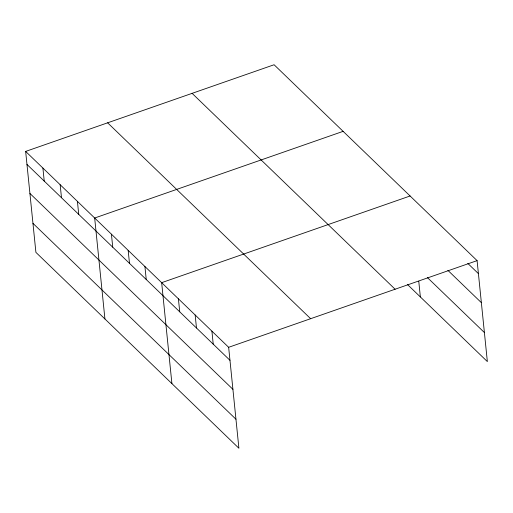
<?xml version="1.0" encoding="UTF-8"?>
<svg xmlns="http://www.w3.org/2000/svg" width="513" height="513" viewBox="0 0 513 513"><rect width="100%" height="100%" fill="white"/><g stroke="black" fill="none" stroke-linecap="round" stroke-linejoin="round"><path stroke-width="0.77" d="M25.65 151.418L228.651 347.301L238.904 448.253L35.904 252.37L25.65 151.418L274.096 64.747L477.096 260.63L487.35 361.582L407.521 284.555M343.114 131.347L94.668 218.019L104.928 318.971M410.105 195.985L161.659 282.663L171.913 383.615M228.651 347.301L477.096 260.63M467.811 263.406L478.417 273.641M447.868 270.338L481.367 302.664M427.457 277.616L484.4 332.565M192.106 93.347L395.106 289.229M107.634 122.812L310.641 318.701M26.971 164.429L229.971 360.312M29.921 193.446L232.921 389.335M32.954 223.347L235.961 419.236M418.768 281.252L420.359 296.944M211.907 331.141L213.228 344.152M195.158 314.982L196.479 327.993M178.409 298.822L179.73 311.833M144.916 266.497L146.237 279.508M128.167 250.338L129.488 263.349M111.417 234.178L112.738 247.189M77.418 201.365L78.739 214.376M60.162 184.718L61.483 197.729M42.906 168.065L44.227 181.076"/></g></svg>
